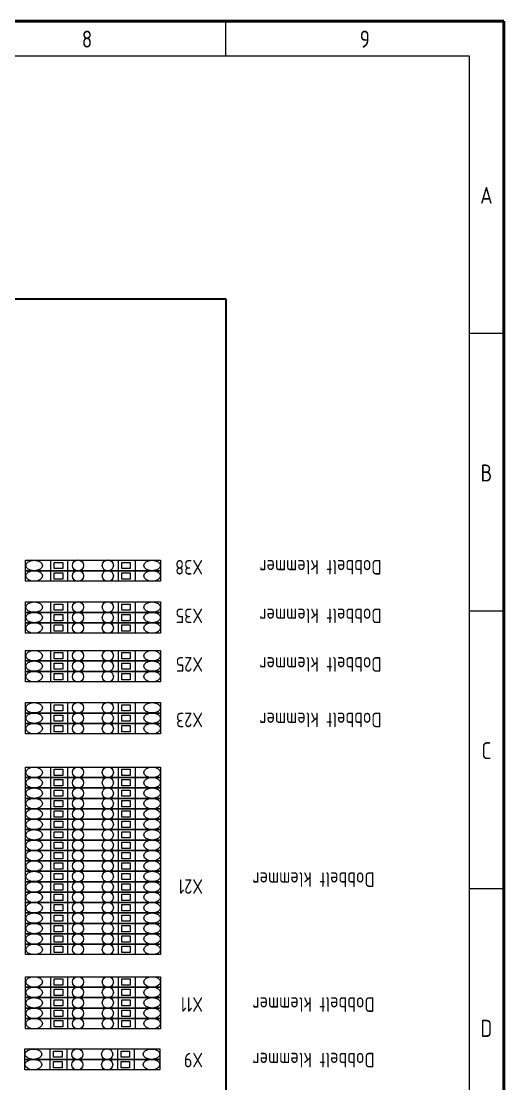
# Model space of a CAD drawing. Header units: millimetres. Extents: x 10 to 410, y 10 to 275.
# Drawn here: x 340.5 to 410, y 121.9 to 275 of the extents above; entities that cross this region are included whole.
import ezdxf
from ezdxf.enums import TextEntityAlignment as Align

# ---------------------------------------------------------------- set-up
doc = ezdxf.new("R2010")
doc.units = ezdxf.units.MM
doc.linetypes.add('Caddy_Solid', pattern=[0])
doc.styles.add('Caddy_Vectorfont1p', font='isocp___.ttf', dxfattribs={"width": 0.9})

# ---------------------------------------------------------------- blocks, each defined once
blk = doc.blocks.new('Blk1')
at = {"linetype": 'Caddy_Solid', "lineweight": 50}
for p, q in [((10, 275), (410, 275)), ((410, 275), (410, 10))]:
    blk.add_line(p, q, dxfattribs=at)
at = {"linetype": 'Caddy_Solid', "lineweight": 25}
for p, q in [((370, 270), (370, 275)), ((15, 270), (405, 270)), ((405, 270), (405, 30)), ((410, 230), (405, 230)), ((410, 190), (405, 190)), ((410, 150), (405, 150))]:
    blk.add_line(p, q, dxfattribs=at)
at = {"lineweight": 25, "style": 'Caddy_Vectorfont1p', "width": 0.9}
for s, p in [('8', (350, 271.2)), ('9', (390, 271.2)), ('A', (407.5, 248.7)), ('B', (407.5, 208.7)), ('C', (407.5, 168.7)), ('D', (407.5, 128.7))]:
    blk.add_text(s, height=2.45, dxfattribs=at).set_placement(p, align=Align.CENTER)
blk = doc.blocks.new('Blk169')
at = {"linetype": 'Caddy_Solid', "lineweight": 25}
for p, q in [((341.06, 123.95), (341.06, 125.45)), ((341.06, 125.45), (360.5, 125.45)), ((344.71, 123.95), (344.71, 125.45)), ((345.19, 124.25), (345.19, 125.15)), ((345.19, 125.15), (346.41, 125.15)), ((346.41, 124.25), (345.19, 124.25)), ((346.41, 125.15), (346.41, 124.25)), ((347.14, 123.95), (347.14, 125.45)), ((354.43, 123.95), (354.43, 125.45)), ((354.91, 124.25), (354.91, 125.15)), ((354.91, 125.15), (356.13, 125.15)), ((355.16, 124.25), (354.91, 124.25)), ((356.13, 124.25), (355.16, 124.25)), ((356.13, 125.15), (356.13, 124.25)), ((356.86, 123.95), (356.86, 125.45)), ((360.5, 125.45), (360.5, 123.95)), ((360.5, 123.95), (341.06, 123.95))]:
    blk.add_line(p, q, dxfattribs=at)
for centre, ratio in [((342.28, 124.7), 0.617286), ((359.29, 124.7), 0.617301)]:
    blk.add_ellipse(centre, major_axis=(-1.21, 0), ratio=ratio, dxfattribs=at)
blk = doc.blocks.new('Blk168')
at = {"linetype": 'Caddy_Solid', "lineweight": 25}
for centre in [(348.6, 124.7), (352.9, 124.7)]:
    blk.add_circle(centre, 0.8, dxfattribs=at)
blk.add_blockref('Blk169', (0, 0, 1))
blk = doc.blocks.new('Blk171')
at = {"linetype": 'Caddy_Solid', "lineweight": 25}
for p, q in [((341.06, 125.45), (341.06, 126.95)), ((341.06, 126.95), (360.5, 126.95)), ((344.71, 125.45), (344.71, 126.95)), ((345.19, 125.75), (345.19, 126.65)), ((345.19, 126.65), (346.41, 126.65)), ((346.41, 125.75), (345.19, 125.75)), ((346.41, 126.65), (346.41, 125.75)), ((347.14, 125.45), (347.14, 126.95)), ((354.43, 125.45), (354.43, 126.95)), ((354.91, 125.75), (354.91, 126.65)), ((354.91, 126.65), (356.13, 126.65)), ((355.16, 125.75), (354.91, 125.75)), ((356.13, 125.75), (355.16, 125.75)), ((356.13, 126.65), (356.13, 125.75)), ((356.86, 125.45), (356.86, 126.95)), ((360.5, 126.95), (360.5, 125.45)), ((360.5, 125.45), (341.06, 125.45))]:
    blk.add_line(p, q, dxfattribs=at)
for centre, ratio in [((342.28, 126.2), 0.617286), ((359.29, 126.2), 0.617301)]:
    blk.add_ellipse(centre, major_axis=(-1.21, 0), ratio=ratio, dxfattribs=at)
blk = doc.blocks.new('Blk170')
at = {"linetype": 'Caddy_Solid', "lineweight": 25}
for centre in [(348.6, 126.2), (352.9, 126.2)]:
    blk.add_circle(centre, 0.8, dxfattribs=at)
blk.add_blockref('Blk171', (0, 0, 1))
blk = doc.blocks.new('Blk173')
at = {"linetype": 'Caddy_Solid', "lineweight": 25}
for p, q in [((341.16, 129.85), (341.16, 131.35)), ((341.16, 131.35), (360.6, 131.35)), ((344.81, 129.85), (344.81, 131.35)), ((345.29, 130.15), (345.29, 131.05)), ((345.29, 131.05), (346.51, 131.05)), ((346.51, 130.15), (345.29, 130.15)), ((346.51, 131.05), (346.51, 130.15)), ((347.24, 129.85), (347.24, 131.35)), ((354.53, 129.85), (354.53, 131.35)), ((355.01, 130.15), (355.01, 131.05)), ((355.01, 131.05), (356.23, 131.05)), ((355.26, 130.15), (355.01, 130.15)), ((356.23, 130.15), (355.26, 130.15)), ((356.23, 131.05), (356.23, 130.15)), ((356.96, 129.85), (356.96, 131.35)), ((360.6, 131.35), (360.6, 129.85)), ((360.6, 129.85), (341.16, 129.85))]:
    blk.add_line(p, q, dxfattribs=at)
for centre, ratio in [((342.38, 130.6), 0.617286), ((359.39, 130.6), 0.617301)]:
    blk.add_ellipse(centre, major_axis=(-1.21, 0), ratio=ratio, dxfattribs=at)
blk = doc.blocks.new('Blk172')
at = {"linetype": 'Caddy_Solid', "lineweight": 25}
for centre in [(348.7, 130.6), (353, 130.6)]:
    blk.add_circle(centre, 0.8, dxfattribs=at)
blk.add_blockref('Blk173', (0, 0, 1))
blk = doc.blocks.new('Blk175')
at = {"linetype": 'Caddy_Solid', "lineweight": 25}
for p, q in [((341.16, 131.35), (341.16, 132.85)), ((341.16, 132.85), (360.6, 132.85)), ((344.81, 131.35), (344.81, 132.85)), ((345.29, 131.65), (345.29, 132.55)), ((345.29, 132.55), (346.51, 132.55)), ((346.51, 131.65), (345.29, 131.65)), ((346.51, 132.55), (346.51, 131.65)), ((347.24, 131.35), (347.24, 132.85)), ((354.53, 131.35), (354.53, 132.85)), ((355.01, 131.65), (355.01, 132.55)), ((355.01, 132.55), (356.23, 132.55)), ((355.26, 131.65), (355.01, 131.65)), ((356.23, 131.65), (355.26, 131.65)), ((356.23, 132.55), (356.23, 131.65)), ((356.96, 131.35), (356.96, 132.85)), ((360.6, 132.85), (360.6, 131.35)), ((360.6, 131.35), (341.16, 131.35))]:
    blk.add_line(p, q, dxfattribs=at)
for centre, ratio in [((342.38, 132.1), 0.617286), ((359.39, 132.1), 0.617301)]:
    blk.add_ellipse(centre, major_axis=(-1.21, 0), ratio=ratio, dxfattribs=at)
blk = doc.blocks.new('Blk174')
at = {"linetype": 'Caddy_Solid', "lineweight": 25}
for centre in [(348.7, 132.1), (353, 132.1)]:
    blk.add_circle(centre, 0.8, dxfattribs=at)
blk.add_blockref('Blk175', (0, 0, 1))
blk = doc.blocks.new('Blk177')
at = {"linetype": 'Caddy_Solid', "lineweight": 25}
for p, q in [((341.16, 132.85), (341.16, 134.35)), ((341.16, 134.35), (360.6, 134.35)), ((344.81, 132.85), (344.81, 134.35)), ((345.29, 133.15), (345.29, 134.05)), ((345.29, 134.05), (346.51, 134.05)), ((346.51, 134.05), (346.51, 133.15)), ((347.24, 132.85), (347.24, 134.35)), ((354.53, 132.85), (354.53, 134.35)), ((355.01, 133.15), (355.01, 134.05)), ((355.01, 134.05), (356.23, 134.05)), ((356.23, 134.05), (356.23, 133.15)), ((356.96, 132.85), (356.96, 134.35)), ((360.6, 134.35), (360.6, 132.85)), ((360.6, 132.85), (341.16, 132.85)), ((346.51, 133.15), (345.29, 133.15)), ((355.26, 133.15), (355.01, 133.15)), ((356.23, 133.15), (355.26, 133.15))]:
    blk.add_line(p, q, dxfattribs=at)
for centre, ratio in [((342.38, 133.6), 0.617286), ((359.39, 133.6), 0.617301)]:
    blk.add_ellipse(centre, major_axis=(-1.21, 0), ratio=ratio, dxfattribs=at)
blk = doc.blocks.new('Blk176')
at = {"linetype": 'Caddy_Solid', "lineweight": 25}
for centre in [(348.7, 133.6), (353, 133.6)]:
    blk.add_circle(centre, 0.8, dxfattribs=at)
blk.add_blockref('Blk177', (0, 0, 1))
blk = doc.blocks.new('Blk179')
at = {"linetype": 'Caddy_Solid', "lineweight": 25}
for p, q in [((341.16, 134.35), (341.16, 135.85)), ((341.16, 135.85), (360.6, 135.85)), ((344.81, 134.35), (344.81, 135.85)), ((345.29, 134.65), (345.29, 135.55)), ((345.29, 135.55), (346.51, 135.55)), ((346.51, 135.55), (346.51, 134.65)), ((347.24, 134.35), (347.24, 135.85)), ((354.53, 134.35), (354.53, 135.85)), ((355.01, 134.65), (355.01, 135.55)), ((355.01, 135.55), (356.23, 135.55)), ((356.23, 135.55), (356.23, 134.65)), ((356.96, 134.35), (356.96, 135.85)), ((360.6, 135.85), (360.6, 134.35)), ((360.6, 134.35), (341.16, 134.35)), ((346.51, 134.65), (345.29, 134.65)), ((355.26, 134.65), (355.01, 134.65)), ((356.23, 134.65), (355.26, 134.65))]:
    blk.add_line(p, q, dxfattribs=at)
for centre, ratio in [((342.38, 135.1), 0.617286), ((359.39, 135.1), 0.617301)]:
    blk.add_ellipse(centre, major_axis=(-1.21, 0), ratio=ratio, dxfattribs=at)
blk = doc.blocks.new('Blk178')
at = {"linetype": 'Caddy_Solid', "lineweight": 25}
for centre in [(348.7, 135.1), (353, 135.1)]:
    blk.add_circle(centre, 0.8, dxfattribs=at)
blk.add_blockref('Blk179', (0, 0, 1))
blk = doc.blocks.new('Blk181')
at = {"linetype": 'Caddy_Solid', "lineweight": 25}
for p, q in [((341.16, 135.85), (341.16, 137.35)), ((341.16, 137.35), (360.6, 137.35)), ((344.81, 135.85), (344.81, 137.35)), ((345.29, 136.15), (345.29, 137.05)), ((345.29, 137.05), (346.51, 137.05)), ((346.51, 137.05), (346.51, 136.15)), ((347.24, 135.85), (347.24, 137.35)), ((354.53, 135.85), (354.53, 137.35)), ((355.01, 136.15), (355.01, 137.05)), ((355.01, 137.05), (356.23, 137.05)), ((356.23, 137.05), (356.23, 136.15)), ((356.96, 135.85), (356.96, 137.35)), ((360.6, 137.35), (360.6, 135.85)), ((360.6, 135.85), (341.16, 135.85)), ((346.51, 136.15), (345.29, 136.15)), ((355.26, 136.15), (355.01, 136.15)), ((356.23, 136.15), (355.26, 136.15))]:
    blk.add_line(p, q, dxfattribs=at)
for centre, ratio in [((342.38, 136.6), 0.617286), ((359.39, 136.6), 0.617301)]:
    blk.add_ellipse(centre, major_axis=(-1.21, 0), ratio=ratio, dxfattribs=at)
blk = doc.blocks.new('Blk180')
at = {"linetype": 'Caddy_Solid', "lineweight": 25}
for centre in [(348.7, 136.6), (353, 136.6)]:
    blk.add_circle(centre, 0.8, dxfattribs=at)
blk.add_blockref('Blk181', (0, 0, 1))
blk = doc.blocks.new('Blk183')
at = {"linetype": 'Caddy_Solid', "lineweight": 25}
for p, q in [((341.16, 140.55), (341.16, 142.05)), ((341.16, 142.05), (360.6, 142.05)), ((344.81, 140.55), (344.81, 142.05)), ((345.29, 140.85), (345.29, 141.75)), ((345.29, 141.75), (346.51, 141.75)), ((346.51, 140.85), (345.29, 140.85)), ((346.51, 141.75), (346.51, 140.85)), ((347.24, 140.55), (347.24, 142.05)), ((354.53, 140.55), (354.53, 142.05)), ((355.01, 140.85), (355.01, 141.75)), ((355.01, 141.75), (356.23, 141.75)), ((355.26, 140.85), (355.01, 140.85)), ((356.23, 140.85), (355.26, 140.85)), ((356.23, 141.75), (356.23, 140.85)), ((356.96, 140.55), (356.96, 142.05)), ((360.6, 142.05), (360.6, 140.55)), ((360.6, 140.55), (341.16, 140.55))]:
    blk.add_line(p, q, dxfattribs=at)
for centre, ratio in [((342.38, 141.3), 0.617286), ((359.39, 141.3), 0.617301)]:
    blk.add_ellipse(centre, major_axis=(-1.21, 0), ratio=ratio, dxfattribs=at)
blk = doc.blocks.new('Blk182')
at = {"linetype": 'Caddy_Solid', "lineweight": 25}
for centre in [(348.7, 141.3), (353, 141.3)]:
    blk.add_circle(centre, 0.8, dxfattribs=at)
blk.add_blockref('Blk183', (0, 0, 1))
blk = doc.blocks.new('Blk185')
at = {"linetype": 'Caddy_Solid', "lineweight": 25}
for p, q in [((341.16, 142.05), (341.16, 143.55)), ((341.16, 143.55), (360.6, 143.55)), ((344.81, 142.05), (344.81, 143.55)), ((345.29, 142.35), (345.29, 143.25)), ((345.29, 143.25), (346.51, 143.25)), ((346.51, 142.35), (345.29, 142.35)), ((346.51, 143.25), (346.51, 142.35)), ((347.24, 142.05), (347.24, 143.55)), ((354.53, 142.05), (354.53, 143.55)), ((355.01, 142.35), (355.01, 143.25)), ((355.01, 143.25), (356.23, 143.25)), ((355.26, 142.35), (355.01, 142.35)), ((356.23, 142.35), (355.26, 142.35)), ((356.23, 143.25), (356.23, 142.35)), ((356.96, 142.05), (356.96, 143.55)), ((360.6, 143.55), (360.6, 142.05)), ((360.6, 142.05), (341.16, 142.05))]:
    blk.add_line(p, q, dxfattribs=at)
for centre, ratio in [((342.38, 142.8), 0.617286), ((359.39, 142.8), 0.617301)]:
    blk.add_ellipse(centre, major_axis=(-1.21, 0), ratio=ratio, dxfattribs=at)
blk = doc.blocks.new('Blk184')
at = {"linetype": 'Caddy_Solid', "lineweight": 25}
for centre in [(348.7, 142.8), (353, 142.8)]:
    blk.add_circle(centre, 0.8, dxfattribs=at)
blk.add_blockref('Blk185', (0, 0, 1))
blk = doc.blocks.new('Blk187')
at = {"linetype": 'Caddy_Solid', "lineweight": 25}
for p, q in [((341.16, 143.55), (341.16, 145.05)), ((341.16, 145.05), (360.6, 145.05)), ((344.81, 143.55), (344.81, 145.05)), ((345.29, 143.85), (345.29, 144.75)), ((345.29, 144.75), (346.51, 144.75)), ((346.51, 144.75), (346.51, 143.85)), ((347.24, 143.55), (347.24, 145.05)), ((354.53, 143.55), (354.53, 145.05)), ((355.01, 143.85), (355.01, 144.75)), ((355.01, 144.75), (356.23, 144.75)), ((356.23, 144.75), (356.23, 143.85)), ((356.96, 143.55), (356.96, 145.05)), ((360.6, 145.05), (360.6, 143.55)), ((360.6, 143.55), (341.16, 143.55)), ((346.51, 143.85), (345.29, 143.85)), ((355.26, 143.85), (355.01, 143.85)), ((356.23, 143.85), (355.26, 143.85))]:
    blk.add_line(p, q, dxfattribs=at)
for centre, ratio in [((342.38, 144.3), 0.617286), ((359.39, 144.3), 0.617301)]:
    blk.add_ellipse(centre, major_axis=(-1.21, 0), ratio=ratio, dxfattribs=at)
blk = doc.blocks.new('Blk186')
at = {"linetype": 'Caddy_Solid', "lineweight": 25}
for centre in [(348.7, 144.3), (353, 144.3)]:
    blk.add_circle(centre, 0.8, dxfattribs=at)
blk.add_blockref('Blk187', (0, 0, 1))
blk = doc.blocks.new('Blk189')
at = {"linetype": 'Caddy_Solid', "lineweight": 25}
for p, q in [((341.16, 145.05), (341.16, 146.55)), ((341.16, 146.55), (360.6, 146.55)), ((344.81, 145.05), (344.81, 146.55)), ((345.29, 145.35), (345.29, 146.25)), ((345.29, 146.25), (346.51, 146.25)), ((346.51, 146.25), (346.51, 145.35)), ((347.24, 145.05), (347.24, 146.55)), ((354.53, 145.05), (354.53, 146.55)), ((355.01, 145.35), (355.01, 146.25)), ((355.01, 146.25), (356.23, 146.25)), ((356.23, 146.25), (356.23, 145.35)), ((356.96, 145.05), (356.96, 146.55)), ((360.6, 146.55), (360.6, 145.05)), ((360.6, 145.05), (341.16, 145.05)), ((346.51, 145.35), (345.29, 145.35)), ((355.26, 145.35), (355.01, 145.35)), ((356.23, 145.35), (355.26, 145.35))]:
    blk.add_line(p, q, dxfattribs=at)
for centre, ratio in [((342.38, 145.8), 0.617286), ((359.39, 145.8), 0.617301)]:
    blk.add_ellipse(centre, major_axis=(-1.21, 0), ratio=ratio, dxfattribs=at)
blk = doc.blocks.new('Blk188')
at = {"linetype": 'Caddy_Solid', "lineweight": 25}
for centre in [(348.7, 145.8), (353, 145.8)]:
    blk.add_circle(centre, 0.8, dxfattribs=at)
blk.add_blockref('Blk189', (0, 0, 1))
blk = doc.blocks.new('Blk191')
at = {"linetype": 'Caddy_Solid', "lineweight": 25}
for p, q in [((341.16, 146.55), (341.16, 148.05)), ((341.16, 148.05), (360.6, 148.05)), ((344.81, 146.55), (344.81, 148.05)), ((345.29, 146.85), (345.29, 147.75)), ((345.29, 147.75), (346.51, 147.75)), ((346.51, 147.75), (346.51, 146.85)), ((347.24, 146.55), (347.24, 148.05)), ((354.53, 146.55), (354.53, 148.05)), ((355.01, 146.85), (355.01, 147.75)), ((355.01, 147.75), (356.23, 147.75)), ((356.23, 147.75), (356.23, 146.85)), ((356.96, 146.55), (356.96, 148.05)), ((360.6, 148.05), (360.6, 146.55)), ((360.6, 146.55), (341.16, 146.55)), ((346.51, 146.85), (345.29, 146.85)), ((355.26, 146.85), (355.01, 146.85)), ((356.23, 146.85), (355.26, 146.85))]:
    blk.add_line(p, q, dxfattribs=at)
for centre, ratio in [((342.38, 147.3), 0.617286), ((359.39, 147.3), 0.617301)]:
    blk.add_ellipse(centre, major_axis=(-1.21, 0), ratio=ratio, dxfattribs=at)
blk = doc.blocks.new('Blk190')
at = {"linetype": 'Caddy_Solid', "lineweight": 25}
for centre in [(348.7, 147.3), (353, 147.3)]:
    blk.add_circle(centre, 0.8, dxfattribs=at)
blk.add_blockref('Blk191', (0, 0, 1))
blk = doc.blocks.new('Blk193')
at = {"linetype": 'Caddy_Solid', "lineweight": 25}
for p, q in [((341.16, 148.05), (341.16, 149.55)), ((341.16, 149.55), (360.6, 149.55)), ((344.81, 148.05), (344.81, 149.55)), ((345.29, 148.35), (345.29, 149.25)), ((345.29, 149.25), (346.51, 149.25)), ((346.51, 149.25), (346.51, 148.35)), ((347.24, 148.05), (347.24, 149.55)), ((354.53, 148.05), (354.53, 149.55)), ((355.01, 148.35), (355.01, 149.25)), ((355.01, 149.25), (356.23, 149.25)), ((356.23, 149.25), (356.23, 148.35)), ((356.96, 148.05), (356.96, 149.55)), ((360.6, 149.55), (360.6, 148.05)), ((360.6, 148.05), (341.16, 148.05)), ((346.51, 148.35), (345.29, 148.35)), ((355.26, 148.35), (355.01, 148.35)), ((356.23, 148.35), (355.26, 148.35))]:
    blk.add_line(p, q, dxfattribs=at)
for centre, ratio in [((342.38, 148.8), 0.617286), ((359.39, 148.8), 0.617301)]:
    blk.add_ellipse(centre, major_axis=(-1.21, 0), ratio=ratio, dxfattribs=at)
blk = doc.blocks.new('Blk192')
at = {"linetype": 'Caddy_Solid', "lineweight": 25}
for centre in [(348.7, 148.8), (353, 148.8)]:
    blk.add_circle(centre, 0.8, dxfattribs=at)
blk.add_blockref('Blk193', (0, 0, 1))
blk = doc.blocks.new('Blk195')
at = {"linetype": 'Caddy_Solid', "lineweight": 25}
for p, q in [((341.16, 149.55), (341.16, 151.05)), ((341.16, 151.05), (360.6, 151.05)), ((344.81, 149.55), (344.81, 151.05)), ((345.29, 149.85), (345.29, 150.75)), ((345.29, 150.75), (346.51, 150.75)), ((346.51, 150.75), (346.51, 149.85)), ((347.24, 149.55), (347.24, 151.05)), ((354.53, 149.55), (354.53, 151.05)), ((355.01, 149.85), (355.01, 150.75)), ((355.01, 150.75), (356.23, 150.75)), ((356.23, 150.75), (356.23, 149.85)), ((356.96, 149.55), (356.96, 151.05)), ((360.6, 151.05), (360.6, 149.55)), ((360.6, 149.55), (341.16, 149.55)), ((346.51, 149.85), (345.29, 149.85)), ((355.26, 149.85), (355.01, 149.85)), ((356.23, 149.85), (355.26, 149.85))]:
    blk.add_line(p, q, dxfattribs=at)
for centre, ratio in [((342.38, 150.3), 0.617286), ((359.39, 150.3), 0.617301)]:
    blk.add_ellipse(centre, major_axis=(-1.21, 0), ratio=ratio, dxfattribs=at)
blk = doc.blocks.new('Blk194')
at = {"linetype": 'Caddy_Solid', "lineweight": 25}
for centre in [(348.7, 150.3), (353, 150.3)]:
    blk.add_circle(centre, 0.8, dxfattribs=at)
blk.add_blockref('Blk195', (0, 0, 1))
blk = doc.blocks.new('Blk197')
at = {"linetype": 'Caddy_Solid', "lineweight": 25}
for p, q in [((341.16, 151.05), (341.16, 152.55)), ((341.16, 152.55), (360.6, 152.55)), ((344.81, 151.05), (344.81, 152.55)), ((345.29, 151.35), (345.29, 152.25)), ((345.29, 152.25), (346.51, 152.25)), ((346.51, 152.25), (346.51, 151.35)), ((347.24, 151.05), (347.24, 152.55)), ((354.53, 151.05), (354.53, 152.55)), ((355.01, 151.35), (355.01, 152.25)), ((355.01, 152.25), (356.23, 152.25)), ((356.23, 152.25), (356.23, 151.35)), ((356.96, 151.05), (356.96, 152.55)), ((360.6, 152.55), (360.6, 151.05)), ((360.6, 151.05), (341.16, 151.05)), ((346.51, 151.35), (345.29, 151.35)), ((355.26, 151.35), (355.01, 151.35)), ((356.23, 151.35), (355.26, 151.35))]:
    blk.add_line(p, q, dxfattribs=at)
for centre, ratio in [((342.38, 151.8), 0.617286), ((359.39, 151.8), 0.617301)]:
    blk.add_ellipse(centre, major_axis=(-1.21, 0), ratio=ratio, dxfattribs=at)
blk = doc.blocks.new('Blk196')
at = {"linetype": 'Caddy_Solid', "lineweight": 25}
for centre in [(348.7, 151.8), (353, 151.8)]:
    blk.add_circle(centre, 0.8, dxfattribs=at)
blk.add_blockref('Blk197', (0, 0, 1))
blk = doc.blocks.new('Blk199')
at = {"linetype": 'Caddy_Solid', "lineweight": 25}
for p, q in [((341.16, 152.55), (341.16, 154.05)), ((341.16, 154.05), (360.6, 154.05)), ((344.81, 152.55), (344.81, 154.05)), ((345.29, 152.85), (345.29, 153.75)), ((345.29, 153.75), (346.51, 153.75)), ((346.51, 153.75), (346.51, 152.85)), ((347.24, 152.55), (347.24, 154.05)), ((354.53, 152.55), (354.53, 154.05)), ((355.01, 152.85), (355.01, 153.75)), ((355.01, 153.75), (356.23, 153.75)), ((356.23, 153.75), (356.23, 152.85)), ((356.96, 152.55), (356.96, 154.05)), ((360.6, 154.05), (360.6, 152.55)), ((360.6, 152.55), (341.16, 152.55)), ((346.51, 152.85), (345.29, 152.85)), ((355.26, 152.85), (355.01, 152.85)), ((356.23, 152.85), (355.26, 152.85))]:
    blk.add_line(p, q, dxfattribs=at)
for centre, ratio in [((342.38, 153.3), 0.617286), ((359.39, 153.3), 0.617301)]:
    blk.add_ellipse(centre, major_axis=(-1.21, 0), ratio=ratio, dxfattribs=at)
blk = doc.blocks.new('Blk198')
at = {"linetype": 'Caddy_Solid', "lineweight": 25}
for centre in [(348.7, 153.3), (353, 153.3)]:
    blk.add_circle(centre, 0.8, dxfattribs=at)
blk.add_blockref('Blk199', (0, 0, 1))
blk = doc.blocks.new('Blk201')
at = {"linetype": 'Caddy_Solid', "lineweight": 25}
for p, q in [((341.16, 154.05), (341.16, 155.55)), ((341.16, 155.55), (360.6, 155.55)), ((344.81, 154.05), (344.81, 155.55)), ((345.29, 154.35), (345.29, 155.25)), ((345.29, 155.25), (346.51, 155.25)), ((346.51, 155.25), (346.51, 154.35)), ((347.24, 154.05), (347.24, 155.55)), ((354.53, 154.05), (354.53, 155.55)), ((355.01, 154.35), (355.01, 155.25)), ((355.01, 155.25), (356.23, 155.25)), ((356.23, 155.25), (356.23, 154.35)), ((356.96, 154.05), (356.96, 155.55)), ((360.6, 155.55), (360.6, 154.05)), ((360.6, 154.05), (341.16, 154.05)), ((346.51, 154.35), (345.29, 154.35)), ((355.26, 154.35), (355.01, 154.35)), ((356.23, 154.35), (355.26, 154.35))]:
    blk.add_line(p, q, dxfattribs=at)
for centre, ratio in [((342.38, 154.8), 0.617286), ((359.39, 154.8), 0.617301)]:
    blk.add_ellipse(centre, major_axis=(-1.21, 0), ratio=ratio, dxfattribs=at)
blk = doc.blocks.new('Blk200')
at = {"linetype": 'Caddy_Solid', "lineweight": 25}
for centre in [(348.7, 154.8), (353, 154.8)]:
    blk.add_circle(centre, 0.8, dxfattribs=at)
blk.add_blockref('Blk201', (0, 0, 1))
blk = doc.blocks.new('Blk203')
at = {"linetype": 'Caddy_Solid', "lineweight": 25}
for p, q in [((341.16, 155.55), (341.16, 157.05)), ((341.16, 157.05), (360.6, 157.05)), ((344.81, 155.55), (344.81, 157.05)), ((345.29, 155.85), (345.29, 156.75)), ((345.29, 156.75), (346.51, 156.75)), ((346.51, 156.75), (346.51, 155.85)), ((347.24, 155.55), (347.24, 157.05)), ((354.53, 155.55), (354.53, 157.05)), ((355.01, 155.85), (355.01, 156.75)), ((355.01, 156.75), (356.23, 156.75)), ((356.23, 156.75), (356.23, 155.85)), ((356.96, 155.55), (356.96, 157.05)), ((360.6, 157.05), (360.6, 155.55)), ((360.6, 155.55), (341.16, 155.55)), ((346.51, 155.85), (345.29, 155.85)), ((355.26, 155.85), (355.01, 155.85)), ((356.23, 155.85), (355.26, 155.85))]:
    blk.add_line(p, q, dxfattribs=at)
for centre, ratio in [((342.38, 156.3), 0.617286), ((359.39, 156.3), 0.617301)]:
    blk.add_ellipse(centre, major_axis=(-1.21, 0), ratio=ratio, dxfattribs=at)
blk = doc.blocks.new('Blk202')
at = {"linetype": 'Caddy_Solid', "lineweight": 25}
for centre in [(348.7, 156.3), (353, 156.3)]:
    blk.add_circle(centre, 0.8, dxfattribs=at)
blk.add_blockref('Blk203', (0, 0, 1))
blk = doc.blocks.new('Blk205')
at = {"linetype": 'Caddy_Solid', "lineweight": 25}
for p, q in [((341.16, 157.05), (341.16, 158.55)), ((341.16, 158.55), (360.6, 158.55)), ((344.81, 157.05), (344.81, 158.55)), ((345.29, 157.35), (345.29, 158.25)), ((345.29, 158.25), (346.51, 158.25)), ((346.51, 158.25), (346.51, 157.35)), ((347.24, 157.05), (347.24, 158.55)), ((354.53, 157.05), (354.53, 158.55)), ((355.01, 157.35), (355.01, 158.25)), ((355.01, 158.25), (356.23, 158.25)), ((356.23, 158.25), (356.23, 157.35)), ((356.96, 157.05), (356.96, 158.55)), ((360.6, 158.55), (360.6, 157.05)), ((360.6, 157.05), (341.16, 157.05)), ((346.51, 157.35), (345.29, 157.35)), ((355.26, 157.35), (355.01, 157.35)), ((356.23, 157.35), (355.26, 157.35))]:
    blk.add_line(p, q, dxfattribs=at)
for centre, ratio in [((342.38, 157.8), 0.617286), ((359.39, 157.8), 0.617301)]:
    blk.add_ellipse(centre, major_axis=(-1.21, 0), ratio=ratio, dxfattribs=at)
blk = doc.blocks.new('Blk204')
at = {"linetype": 'Caddy_Solid', "lineweight": 25}
for centre in [(348.7, 157.8), (353, 157.8)]:
    blk.add_circle(centre, 0.8, dxfattribs=at)
blk.add_blockref('Blk205', (0, 0, 1))
blk = doc.blocks.new('Blk207')
at = {"linetype": 'Caddy_Solid', "lineweight": 25}
for p, q in [((341.16, 158.55), (341.16, 160.05)), ((341.16, 160.05), (360.6, 160.05)), ((344.81, 158.55), (344.81, 160.05)), ((345.29, 158.85), (345.29, 159.75)), ((345.29, 159.75), (346.51, 159.75)), ((346.51, 159.75), (346.51, 158.85)), ((347.24, 158.55), (347.24, 160.05)), ((354.53, 158.55), (354.53, 160.05)), ((355.01, 158.85), (355.01, 159.75)), ((355.01, 159.75), (356.23, 159.75)), ((356.23, 159.75), (356.23, 158.85)), ((356.96, 158.55), (356.96, 160.05)), ((360.6, 160.05), (360.6, 158.55)), ((360.6, 158.55), (341.16, 158.55)), ((346.51, 158.85), (345.29, 158.85)), ((355.26, 158.85), (355.01, 158.85)), ((356.23, 158.85), (355.26, 158.85))]:
    blk.add_line(p, q, dxfattribs=at)
for centre, ratio in [((342.38, 159.3), 0.617286), ((359.39, 159.3), 0.617301)]:
    blk.add_ellipse(centre, major_axis=(-1.21, 0), ratio=ratio, dxfattribs=at)
blk = doc.blocks.new('Blk206')
at = {"linetype": 'Caddy_Solid', "lineweight": 25}
for centre in [(348.7, 159.3), (353, 159.3)]:
    blk.add_circle(centre, 0.8, dxfattribs=at)
blk.add_blockref('Blk207', (0, 0, 1))
blk = doc.blocks.new('Blk209')
at = {"linetype": 'Caddy_Solid', "lineweight": 25}
for p, q in [((341.16, 160.05), (341.16, 161.55)), ((341.16, 161.55), (360.6, 161.55)), ((344.81, 160.05), (344.81, 161.55)), ((345.29, 160.35), (345.29, 161.25)), ((345.29, 161.25), (346.51, 161.25)), ((346.51, 161.25), (346.51, 160.35)), ((347.24, 160.05), (347.24, 161.55)), ((354.53, 160.05), (354.53, 161.55)), ((355.01, 160.35), (355.01, 161.25)), ((355.01, 161.25), (356.23, 161.25)), ((356.23, 161.25), (356.23, 160.35)), ((356.96, 160.05), (356.96, 161.55)), ((360.6, 161.55), (360.6, 160.05)), ((360.6, 160.05), (341.16, 160.05)), ((346.51, 160.35), (345.29, 160.35)), ((355.26, 160.35), (355.01, 160.35)), ((356.23, 160.35), (355.26, 160.35))]:
    blk.add_line(p, q, dxfattribs=at)
for centre, ratio in [((342.38, 160.8), 0.617286), ((359.39, 160.8), 0.617301)]:
    blk.add_ellipse(centre, major_axis=(-1.21, 0), ratio=ratio, dxfattribs=at)
blk = doc.blocks.new('Blk208')
at = {"linetype": 'Caddy_Solid', "lineweight": 25}
for centre in [(348.7, 160.8), (353, 160.8)]:
    blk.add_circle(centre, 0.8, dxfattribs=at)
blk.add_blockref('Blk209', (0, 0, 1))
blk = doc.blocks.new('Blk211')
at = {"linetype": 'Caddy_Solid', "lineweight": 25}
for p, q in [((341.16, 161.55), (341.16, 163.05)), ((341.16, 163.05), (360.6, 163.05)), ((344.81, 161.55), (344.81, 163.05)), ((345.29, 161.85), (345.29, 162.75)), ((345.29, 162.75), (346.51, 162.75)), ((346.51, 162.75), (346.51, 161.85)), ((347.24, 161.55), (347.24, 163.05)), ((354.53, 161.55), (354.53, 163.05)), ((355.01, 161.85), (355.01, 162.75)), ((355.01, 162.75), (356.23, 162.75)), ((356.23, 162.75), (356.23, 161.85)), ((356.96, 161.55), (356.96, 163.05)), ((360.6, 163.05), (360.6, 161.55)), ((360.6, 161.55), (341.16, 161.55)), ((346.51, 161.85), (345.29, 161.85)), ((355.26, 161.85), (355.01, 161.85)), ((356.23, 161.85), (355.26, 161.85))]:
    blk.add_line(p, q, dxfattribs=at)
for centre, ratio in [((342.38, 162.3), 0.617286), ((359.39, 162.3), 0.617301)]:
    blk.add_ellipse(centre, major_axis=(-1.21, 0), ratio=ratio, dxfattribs=at)
blk = doc.blocks.new('Blk210')
at = {"linetype": 'Caddy_Solid', "lineweight": 25}
for centre in [(348.7, 162.3), (353, 162.3)]:
    blk.add_circle(centre, 0.8, dxfattribs=at)
blk.add_blockref('Blk211', (0, 0, 1))
blk = doc.blocks.new('Blk213')
at = {"linetype": 'Caddy_Solid', "lineweight": 25}
for p, q in [((341.16, 163.05), (341.16, 164.55)), ((341.16, 164.55), (360.6, 164.55)), ((344.81, 163.05), (344.81, 164.55)), ((345.29, 163.35), (345.29, 164.25)), ((345.29, 164.25), (346.51, 164.25)), ((346.51, 164.25), (346.51, 163.35)), ((347.24, 163.05), (347.24, 164.55)), ((354.53, 163.05), (354.53, 164.55)), ((355.01, 163.35), (355.01, 164.25)), ((355.01, 164.25), (356.23, 164.25)), ((356.23, 164.25), (356.23, 163.35)), ((356.96, 163.05), (356.96, 164.55)), ((360.6, 164.55), (360.6, 163.05)), ((360.6, 163.05), (341.16, 163.05)), ((346.51, 163.35), (345.29, 163.35)), ((355.26, 163.35), (355.01, 163.35)), ((356.23, 163.35), (355.26, 163.35))]:
    blk.add_line(p, q, dxfattribs=at)
for centre, ratio in [((342.38, 163.8), 0.617286), ((359.39, 163.8), 0.617301)]:
    blk.add_ellipse(centre, major_axis=(-1.21, 0), ratio=ratio, dxfattribs=at)
blk = doc.blocks.new('Blk212')
at = {"linetype": 'Caddy_Solid', "lineweight": 25}
for centre in [(348.7, 163.8), (353, 163.8)]:
    blk.add_circle(centre, 0.8, dxfattribs=at)
blk.add_blockref('Blk213', (0, 0, 1))
blk = doc.blocks.new('Blk215')
at = {"linetype": 'Caddy_Solid', "lineweight": 25}
for p, q in [((341.16, 164.55), (341.16, 166.05)), ((341.16, 166.05), (360.6, 166.05)), ((344.81, 164.55), (344.81, 166.05)), ((345.29, 164.85), (345.29, 165.75)), ((345.29, 165.75), (346.51, 165.75)), ((346.51, 165.75), (346.51, 164.85)), ((347.24, 164.55), (347.24, 166.05)), ((354.53, 164.55), (354.53, 166.05)), ((355.01, 164.85), (355.01, 165.75)), ((355.01, 165.75), (356.23, 165.75)), ((356.23, 165.75), (356.23, 164.85)), ((356.96, 164.55), (356.96, 166.05)), ((360.6, 166.05), (360.6, 164.55)), ((360.6, 164.55), (341.16, 164.55)), ((346.51, 164.85), (345.29, 164.85)), ((355.26, 164.85), (355.01, 164.85)), ((356.23, 164.85), (355.26, 164.85))]:
    blk.add_line(p, q, dxfattribs=at)
for centre, ratio in [((342.38, 165.3), 0.617286), ((359.39, 165.3), 0.617301)]:
    blk.add_ellipse(centre, major_axis=(-1.21, 0), ratio=ratio, dxfattribs=at)
blk = doc.blocks.new('Blk214')
at = {"linetype": 'Caddy_Solid', "lineweight": 25}
for centre in [(348.7, 165.3), (353, 165.3)]:
    blk.add_circle(centre, 0.8, dxfattribs=at)
blk.add_blockref('Blk215', (0, 0, 1))
blk = doc.blocks.new('Blk217')
at = {"linetype": 'Caddy_Solid', "lineweight": 25}
for p, q in [((341.16, 166.05), (341.16, 167.55)), ((341.16, 167.55), (360.6, 167.55)), ((344.81, 166.05), (344.81, 167.55)), ((345.29, 166.35), (345.29, 167.25)), ((345.29, 167.25), (346.51, 167.25)), ((346.51, 167.25), (346.51, 166.35)), ((347.24, 166.05), (347.24, 167.55)), ((354.53, 166.05), (354.53, 167.55)), ((355.01, 166.35), (355.01, 167.25)), ((355.01, 167.25), (356.23, 167.25)), ((356.23, 167.25), (356.23, 166.35)), ((356.96, 166.05), (356.96, 167.55)), ((360.6, 167.55), (360.6, 166.05)), ((360.6, 166.05), (341.16, 166.05)), ((346.51, 166.35), (345.29, 166.35)), ((355.26, 166.35), (355.01, 166.35)), ((356.23, 166.35), (355.26, 166.35))]:
    blk.add_line(p, q, dxfattribs=at)
for centre, ratio in [((342.38, 166.8), 0.617286), ((359.39, 166.8), 0.617301)]:
    blk.add_ellipse(centre, major_axis=(-1.21, 0), ratio=ratio, dxfattribs=at)
blk = doc.blocks.new('Blk216')
at = {"linetype": 'Caddy_Solid', "lineweight": 25}
for centre in [(348.7, 166.8), (353, 166.8)]:
    blk.add_circle(centre, 0.8, dxfattribs=at)
blk.add_blockref('Blk217', (0, 0, 1))
blk = doc.blocks.new('Blk219')
at = {"linetype": 'Caddy_Solid', "lineweight": 25}
for p, q in [((341.16, 172.35), (341.16, 173.85)), ((341.16, 173.85), (360.6, 173.85)), ((344.81, 172.35), (344.81, 173.85)), ((345.29, 172.65), (345.29, 173.55)), ((345.29, 173.55), (346.51, 173.55)), ((346.51, 173.55), (346.51, 172.65)), ((347.24, 172.35), (347.24, 173.85)), ((354.53, 172.35), (354.53, 173.85)), ((355.01, 172.65), (355.01, 173.55)), ((355.01, 173.55), (356.23, 173.55)), ((356.23, 173.55), (356.23, 172.65)), ((356.96, 172.35), (356.96, 173.85)), ((360.6, 173.85), (360.6, 172.35)), ((360.6, 172.35), (341.16, 172.35)), ((346.51, 172.65), (345.29, 172.65)), ((355.26, 172.65), (355.01, 172.65)), ((356.23, 172.65), (355.26, 172.65))]:
    blk.add_line(p, q, dxfattribs=at)
for centre, ratio in [((342.38, 173.1), 0.617286), ((359.39, 173.1), 0.617301)]:
    blk.add_ellipse(centre, major_axis=(-1.21, 0), ratio=ratio, dxfattribs=at)
blk = doc.blocks.new('Blk218')
at = {"linetype": 'Caddy_Solid', "lineweight": 25}
for centre in [(348.7, 173.1), (353, 173.1)]:
    blk.add_circle(centre, 0.8, dxfattribs=at)
blk.add_blockref('Blk219', (0, 0, 1))
blk = doc.blocks.new('Blk221')
at = {"linetype": 'Caddy_Solid', "lineweight": 25}
for p, q in [((341.16, 173.85), (341.16, 175.35)), ((341.16, 175.35), (360.6, 175.35)), ((344.81, 173.85), (344.81, 175.35)), ((345.29, 174.15), (345.29, 175.05)), ((345.29, 175.05), (346.51, 175.05)), ((346.51, 175.05), (346.51, 174.15)), ((347.24, 173.85), (347.24, 175.35)), ((354.53, 173.85), (354.53, 175.35)), ((355.01, 174.15), (355.01, 175.05)), ((355.01, 175.05), (356.23, 175.05)), ((356.23, 175.05), (356.23, 174.15)), ((356.96, 173.85), (356.96, 175.35)), ((360.6, 175.35), (360.6, 173.85)), ((360.6, 173.85), (341.16, 173.85)), ((346.51, 174.15), (345.29, 174.15)), ((355.26, 174.15), (355.01, 174.15)), ((356.23, 174.15), (355.26, 174.15))]:
    blk.add_line(p, q, dxfattribs=at)
for centre, ratio in [((342.38, 174.6), 0.617286), ((359.39, 174.6), 0.617301)]:
    blk.add_ellipse(centre, major_axis=(-1.21, 0), ratio=ratio, dxfattribs=at)
blk = doc.blocks.new('Blk220')
at = {"linetype": 'Caddy_Solid', "lineweight": 25}
for centre in [(348.7, 174.6), (353, 174.6)]:
    blk.add_circle(centre, 0.8, dxfattribs=at)
blk.add_blockref('Blk221', (0, 0, 1))
blk = doc.blocks.new('Blk223')
at = {"linetype": 'Caddy_Solid', "lineweight": 25}
for p, q in [((341.16, 175.35), (341.16, 176.85)), ((341.16, 176.85), (360.6, 176.85)), ((344.81, 175.35), (344.81, 176.85)), ((345.29, 175.65), (345.29, 176.55)), ((345.29, 176.55), (346.51, 176.55)), ((346.51, 176.55), (346.51, 175.65)), ((347.24, 175.35), (347.24, 176.85)), ((354.53, 175.35), (354.53, 176.85)), ((355.01, 175.65), (355.01, 176.55)), ((355.01, 176.55), (356.23, 176.55)), ((356.23, 176.55), (356.23, 175.65)), ((356.96, 175.35), (356.96, 176.85)), ((360.6, 176.85), (360.6, 175.35)), ((360.6, 175.35), (341.16, 175.35)), ((346.51, 175.65), (345.29, 175.65)), ((355.26, 175.65), (355.01, 175.65)), ((356.23, 175.65), (355.26, 175.65))]:
    blk.add_line(p, q, dxfattribs=at)
for centre, ratio in [((342.38, 176.1), 0.617286), ((359.39, 176.1), 0.617301)]:
    blk.add_ellipse(centre, major_axis=(-1.21, 0), ratio=ratio, dxfattribs=at)
blk = doc.blocks.new('Blk222')
at = {"linetype": 'Caddy_Solid', "lineweight": 25}
for centre in [(348.7, 176.1), (353, 176.1)]:
    blk.add_circle(centre, 0.8, dxfattribs=at)
blk.add_blockref('Blk223', (0, 0, 1))
blk = doc.blocks.new('Blk225')
at = {"linetype": 'Caddy_Solid', "lineweight": 25}
for p, q in [((341.16, 179.85), (341.16, 181.35)), ((341.16, 181.35), (360.6, 181.35)), ((344.81, 179.85), (344.81, 181.35)), ((345.29, 180.15), (345.29, 181.05)), ((345.29, 181.05), (346.51, 181.05)), ((346.51, 181.05), (346.51, 180.15)), ((347.24, 179.85), (347.24, 181.35)), ((354.53, 179.85), (354.53, 181.35)), ((355.01, 180.15), (355.01, 181.05)), ((355.01, 181.05), (356.23, 181.05)), ((356.23, 181.05), (356.23, 180.15)), ((356.96, 179.85), (356.96, 181.35)), ((360.6, 181.35), (360.6, 179.85)), ((360.6, 179.85), (341.16, 179.85)), ((346.51, 180.15), (345.29, 180.15)), ((355.26, 180.15), (355.01, 180.15)), ((356.23, 180.15), (355.26, 180.15))]:
    blk.add_line(p, q, dxfattribs=at)
for centre, ratio in [((342.38, 180.6), 0.617286), ((359.39, 180.6), 0.617301)]:
    blk.add_ellipse(centre, major_axis=(-1.21, 0), ratio=ratio, dxfattribs=at)
blk = doc.blocks.new('Blk224')
at = {"linetype": 'Caddy_Solid', "lineweight": 25}
for centre in [(348.7, 180.6), (353, 180.6)]:
    blk.add_circle(centre, 0.8, dxfattribs=at)
blk.add_blockref('Blk225', (0, 0, 1))
blk = doc.blocks.new('Blk227')
at = {"linetype": 'Caddy_Solid', "lineweight": 25}
for p, q in [((341.16, 181.35), (341.16, 182.85)), ((341.16, 182.85), (360.6, 182.85)), ((344.81, 181.35), (344.81, 182.85)), ((345.29, 181.65), (345.29, 182.55)), ((345.29, 182.55), (346.51, 182.55)), ((346.51, 182.55), (346.51, 181.65)), ((347.24, 181.35), (347.24, 182.85)), ((354.53, 181.35), (354.53, 182.85)), ((355.01, 181.65), (355.01, 182.55)), ((355.01, 182.55), (356.23, 182.55)), ((356.23, 182.55), (356.23, 181.65)), ((356.96, 181.35), (356.96, 182.85)), ((360.6, 182.85), (360.6, 181.35)), ((360.6, 181.35), (341.16, 181.35)), ((346.51, 181.65), (345.29, 181.65)), ((355.26, 181.65), (355.01, 181.65)), ((356.23, 181.65), (355.26, 181.65))]:
    blk.add_line(p, q, dxfattribs=at)
for centre, ratio in [((342.38, 182.1), 0.617286), ((359.39, 182.1), 0.617301)]:
    blk.add_ellipse(centre, major_axis=(-1.21, 0), ratio=ratio, dxfattribs=at)
blk = doc.blocks.new('Blk226')
at = {"linetype": 'Caddy_Solid', "lineweight": 25}
for centre in [(348.7, 182.1), (353, 182.1)]:
    blk.add_circle(centre, 0.8, dxfattribs=at)
blk.add_blockref('Blk227', (0, 0, 1))
blk = doc.blocks.new('Blk229')
at = {"linetype": 'Caddy_Solid', "lineweight": 25}
for p, q in [((341.16, 182.85), (341.16, 184.35)), ((341.16, 184.35), (360.6, 184.35)), ((344.81, 182.85), (344.81, 184.35)), ((345.29, 183.15), (345.29, 184.05)), ((345.29, 184.05), (346.51, 184.05)), ((346.51, 184.05), (346.51, 183.15)), ((347.24, 182.85), (347.24, 184.35)), ((354.53, 182.85), (354.53, 184.35)), ((355.01, 183.15), (355.01, 184.05)), ((355.01, 184.05), (356.23, 184.05)), ((356.23, 184.05), (356.23, 183.15)), ((356.96, 182.85), (356.96, 184.35)), ((360.6, 184.35), (360.6, 182.85)), ((360.6, 182.85), (341.16, 182.85)), ((346.51, 183.15), (345.29, 183.15)), ((355.26, 183.15), (355.01, 183.15)), ((356.23, 183.15), (355.26, 183.15))]:
    blk.add_line(p, q, dxfattribs=at)
for centre, ratio in [((342.38, 183.6), 0.617286), ((359.39, 183.6), 0.617301)]:
    blk.add_ellipse(centre, major_axis=(-1.21, 0), ratio=ratio, dxfattribs=at)
blk = doc.blocks.new('Blk228')
at = {"linetype": 'Caddy_Solid', "lineweight": 25}
for centre in [(348.7, 183.6), (353, 183.6)]:
    blk.add_circle(centre, 0.8, dxfattribs=at)
blk.add_blockref('Blk229', (0, 0, 1))
blk = doc.blocks.new('Blk258')
at = {"linetype": 'Caddy_Solid', "lineweight": 25}
for p, q in [((341.16, 186.85), (341.16, 188.35)), ((341.16, 188.35), (360.6, 188.35)), ((344.81, 186.85), (344.81, 188.35)), ((347.24, 186.85), (347.24, 188.35)), ((354.53, 186.85), (354.53, 188.35)), ((356.96, 186.85), (356.96, 188.35)), ((360.6, 188.35), (360.6, 186.85)), ((360.6, 186.85), (341.16, 186.85)), ((345.29, 187.15), (345.29, 188.05)), ((345.29, 188.05), (346.51, 188.05)), ((346.51, 187.15), (345.29, 187.15)), ((346.51, 188.05), (346.51, 187.15)), ((355.01, 187.15), (355.01, 188.05)), ((355.01, 188.05), (356.23, 188.05)), ((355.26, 187.15), (355.01, 187.15)), ((356.23, 187.15), (355.26, 187.15)), ((356.23, 188.05), (356.23, 187.15))]:
    blk.add_line(p, q, dxfattribs=at)
for centre, ratio in [((342.38, 187.6), 0.617286), ((359.39, 187.6), 0.617301)]:
    blk.add_ellipse(centre, major_axis=(-1.21, 0), ratio=ratio, dxfattribs=at)
blk = doc.blocks.new('Blk257')
at = {"linetype": 'Caddy_Solid', "lineweight": 25}
for centre in [(348.7, 187.6), (353, 187.6)]:
    blk.add_circle(centre, 0.8, dxfattribs=at)
blk.add_blockref('Blk258', (0, 0, 1))
blk = doc.blocks.new('Blk260')
at = {"linetype": 'Caddy_Solid', "lineweight": 25}
for p, q in [((341.16, 188.35), (341.16, 189.85)), ((341.16, 189.85), (360.6, 189.85)), ((344.81, 188.35), (344.81, 189.85)), ((347.24, 188.35), (347.24, 189.85)), ((354.53, 188.35), (354.53, 189.85)), ((356.96, 188.35), (356.96, 189.85)), ((360.6, 189.85), (360.6, 188.35)), ((360.6, 188.35), (341.16, 188.35)), ((345.29, 188.65), (345.29, 189.55)), ((345.29, 189.55), (346.51, 189.55)), ((346.51, 188.65), (345.29, 188.65)), ((346.51, 189.55), (346.51, 188.65)), ((355.01, 188.65), (355.01, 189.55)), ((355.01, 189.55), (356.23, 189.55)), ((355.26, 188.65), (355.01, 188.65)), ((356.23, 188.65), (355.26, 188.65)), ((356.23, 189.55), (356.23, 188.65))]:
    blk.add_line(p, q, dxfattribs=at)
for centre, ratio in [((342.38, 189.1), 0.617286), ((359.39, 189.1), 0.617301)]:
    blk.add_ellipse(centre, major_axis=(-1.21, 0), ratio=ratio, dxfattribs=at)
blk = doc.blocks.new('Blk259')
at = {"linetype": 'Caddy_Solid', "lineweight": 25}
for centre in [(348.7, 189.1), (353, 189.1)]:
    blk.add_circle(centre, 0.8, dxfattribs=at)
blk.add_blockref('Blk260', (0, 0, 1))
blk = doc.blocks.new('Blk262')
at = {"linetype": 'Caddy_Solid', "lineweight": 25}
for p, q in [((341.16, 189.85), (341.16, 191.35)), ((341.16, 191.35), (360.6, 191.35)), ((344.81, 189.85), (344.81, 191.35)), ((347.24, 189.85), (347.24, 191.35)), ((354.53, 189.85), (354.53, 191.35)), ((356.96, 189.85), (356.96, 191.35)), ((360.6, 191.35), (360.6, 189.85)), ((360.6, 189.85), (341.16, 189.85)), ((345.29, 190.15), (345.29, 191.05)), ((345.29, 191.05), (346.51, 191.05)), ((346.51, 190.15), (345.29, 190.15)), ((346.51, 191.05), (346.51, 190.15)), ((355.01, 190.15), (355.01, 191.05)), ((355.01, 191.05), (356.23, 191.05)), ((355.26, 190.15), (355.01, 190.15)), ((356.23, 190.15), (355.26, 190.15)), ((356.23, 191.05), (356.23, 190.15))]:
    blk.add_line(p, q, dxfattribs=at)
for centre, ratio in [((342.38, 190.6), 0.617286), ((359.39, 190.6), 0.617301)]:
    blk.add_ellipse(centre, major_axis=(-1.21, 0), ratio=ratio, dxfattribs=at)
blk = doc.blocks.new('Blk261')
at = {"linetype": 'Caddy_Solid', "lineweight": 25}
for centre in [(348.7, 190.6), (353, 190.6)]:
    blk.add_circle(centre, 0.8, dxfattribs=at)
blk.add_blockref('Blk262', (0, 0, 1))
blk = doc.blocks.new('Blk264')
at = {"linetype": 'Caddy_Solid', "lineweight": 25}
for p, q in [((341.16, 194.35), (341.16, 195.85)), ((341.16, 195.85), (360.6, 195.85)), ((344.81, 194.35), (344.81, 195.85)), ((345.29, 194.65), (345.29, 195.55)), ((345.29, 195.55), (346.51, 195.55)), ((346.51, 194.65), (345.29, 194.65)), ((346.51, 195.55), (346.51, 194.65)), ((347.24, 194.35), (347.24, 195.85)), ((354.53, 194.35), (354.53, 195.85)), ((355.01, 194.65), (355.01, 195.55)), ((355.01, 195.55), (356.23, 195.55)), ((355.26, 194.65), (355.01, 194.65)), ((356.23, 194.65), (355.26, 194.65)), ((356.23, 195.55), (356.23, 194.65)), ((356.96, 194.35), (356.96, 195.85)), ((360.6, 195.85), (360.6, 194.35)), ((360.6, 194.35), (341.16, 194.35))]:
    blk.add_line(p, q, dxfattribs=at)
for centre, ratio in [((342.38, 195.1), 0.617286), ((359.39, 195.1), 0.617301)]:
    blk.add_ellipse(centre, major_axis=(-1.21, 0), ratio=ratio, dxfattribs=at)
blk = doc.blocks.new('Blk263')
at = {"linetype": 'Caddy_Solid', "lineweight": 25}
for centre in [(348.7, 195.1), (353, 195.1)]:
    blk.add_circle(centre, 0.8, dxfattribs=at)
blk.add_blockref('Blk264', (0, 0, 1))
blk = doc.blocks.new('Blk266')
at = {"linetype": 'Caddy_Solid', "lineweight": 25}
for p, q in [((341.16, 195.85), (341.16, 197.35)), ((341.16, 197.35), (360.6, 197.35)), ((344.81, 195.85), (344.81, 197.35)), ((345.29, 196.15), (345.29, 197.05)), ((345.29, 197.05), (346.51, 197.05)), ((346.51, 196.15), (345.29, 196.15)), ((346.51, 197.05), (346.51, 196.15)), ((347.24, 195.85), (347.24, 197.35)), ((354.53, 195.85), (354.53, 197.35)), ((355.01, 196.15), (355.01, 197.05)), ((355.01, 197.05), (356.23, 197.05)), ((355.26, 196.15), (355.01, 196.15)), ((356.23, 196.15), (355.26, 196.15)), ((356.23, 197.05), (356.23, 196.15)), ((356.96, 195.85), (356.96, 197.35)), ((360.6, 197.35), (360.6, 195.85)), ((360.6, 195.85), (341.16, 195.85))]:
    blk.add_line(p, q, dxfattribs=at)
for centre, ratio in [((342.38, 196.6), 0.617286), ((359.39, 196.6), 0.617301)]:
    blk.add_ellipse(centre, major_axis=(-1.21, 0), ratio=ratio, dxfattribs=at)
blk = doc.blocks.new('Blk265')
at = {"linetype": 'Caddy_Solid', "lineweight": 25}
for centre in [(348.7, 196.6), (353, 196.6)]:
    blk.add_circle(centre, 0.8, dxfattribs=at)
blk.add_blockref('Blk266', (0, 0, 1))

msp = doc.modelspace()

# ---------------------------------------------------------------- linework, layer by layer
at = {"linetype": 'Caddy_Solid', "lineweight": 35}
for p, q in [((70, 235), (370, 235)), ((370, 235), (370, 85))]:
    msp.add_line(p, q, dxfattribs=at)

# ---------------------------------------------------------------- block references
for name in ['Blk1', 'Blk265', 'Blk263', 'Blk261', 'Blk259', 'Blk257', 'Blk228', 'Blk226', 'Blk224', 'Blk222', 'Blk220', 'Blk218', 'Blk216', 'Blk214', 'Blk212', 'Blk210', 'Blk208', 'Blk206', 'Blk204', 'Blk202', 'Blk200', 'Blk198', 'Blk196', 'Blk194', 'Blk192', 'Blk190', 'Blk188', 'Blk186', 'Blk184', 'Blk182', 'Blk180', 'Blk178', 'Blk176', 'Blk174', 'Blk172', 'Blk170', 'Blk168']:
    msp.add_blockref(name, (0, 0, 1))

# ---------------------------------------------------------------- texts
at = {"lineweight": 25, "style": 'Caddy_Vectorfont1p', "width": 0.9}
for s, p in [('X38', (366.7, 197.4)), ('Dobbelt klemmer', (392.4, 197.4)), ('X35', (366.7, 190.4)), ('Dobbelt klemmer', (392.4, 190.4)), ('X25', (366.7, 183.4)), ('Dobbelt klemmer', (392.4, 183.4)), ('X23', (366.7, 175.4)), ('Dobbelt klemmer', (392.4, 175.4)), ('Dobbelt klemmer', (391.4, 152.4)), ('X21', (366.7, 151.4)), ('X11', (366.7, 134.4)), ('Dobbelt klemmer', (391.4, 134.4)), ('X9', (366.7, 126.4)), ('Dobbelt klemmer', (391.4, 126.4))]:
    msp.add_text(s, height=2.1, rotation=180, dxfattribs=at).set_placement(p)

doc.saveas('drawing.dxf')
